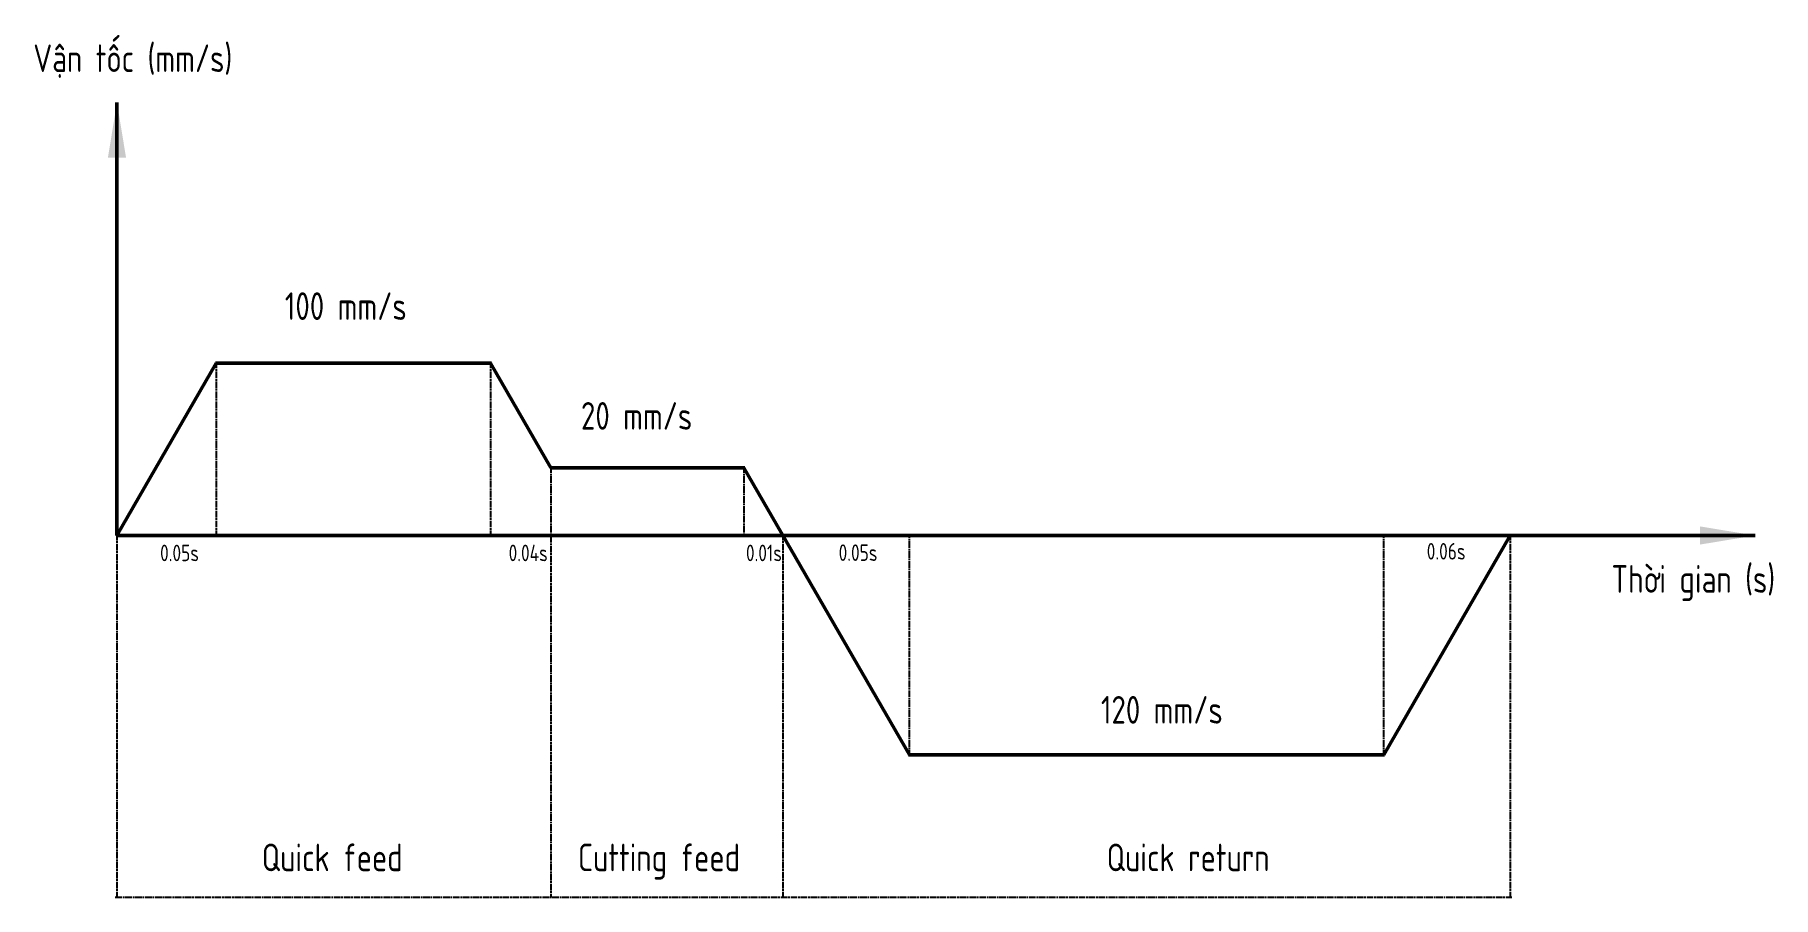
# Model space of a CAD drawing. Header units: millimetres. Extents: x 28661 to 31811, y 42282 to 43843.
import ezdxf

# ---------------------------------------------------------------- set-up
doc = ezdxf.new("R2010")
doc.units = ezdxf.units.MM
doc.linetypes.add('AM_ISO08W050', pattern=[18, 12, -1.5, 3, -1.5])
doc.layers.add('AM_0', color=7, linetype='Continuous', lineweight=50)
doc.layers.add('AM_7', color=4, linetype='AM_ISO08W050', lineweight=25)
doc.styles.add('Custom', font='tcvn+7284-2003r.ttf', dxfattribs={"width": 0.8, "height": 3.5})
doc.styles.get("Standard").update_dxf_attribs({"font": 'ISOCP.SHX'})
doc.dimstyles.new('AM_ISO$7', dxfattribs={"dimtxt": 3.5, "dimasz": 3.5, "dimexe": 1, "dimexo": 1, "dimgap": 1.5, "dimtad": 1, "dimdsep": 46, "dimtxsty": 'Standard', "dimcen": 0, "dimclrd": 256, "dimclre": 256, "dimclrt": 2, "dimadec": 0, "dimazin": 2, "dimtp": 0.1, "dimtm": 0.1, "dimtfac": 0.71, "dimtdec": 3, "dimtmove": 0, "dimatfit": 3, "dimfxl": 1, "dimlwd": -1, "dimlwe": -1, "dimarcsym": 1})

msp = doc.modelspace()

# ---------------------------------------------------------------- linework, layer by layer
at = {"layer": 'AM_0'}
for p, q in [((28809.6, 42936.8), (28989.6, 43248.6)), ((28989.6, 43248.6), (29486.5, 43248.6)), ((29486.5, 43248.6), (29596, 43059.1)), ((29596, 43059.1), (29946, 43059.1)), ((29946, 43059.1), (30246, 42539.4)), ((31105.4, 42539.4), (31334.8, 42936.8)), ((30246, 42539.4), (31105.4, 42539.4))]:
    msp.add_line(p, q, dxfattribs=at)
at = {"layer": 'AM_7'}
for p, q in [((28989.6, 43251.6), (28989.6, 42933.8)), ((29486.5, 43251.6), (29486.5, 42933.8)), ((29596, 43062.1), (29596, 42281.8)), ((29946, 43062.1), (29946, 42933.8)), ((28809.6, 42939.8), (28809.6, 42281.8)), ((30016.5, 42939.8), (30016.5, 42281.8)), ((30246, 42536.4), (30246, 42939.8)), ((31105.4, 42536.4), (31105.4, 42939.8)), ((31334.8, 42939.8), (31334.8, 42281.8)), ((28806.6, 42281.8), (31337.8, 42281.8))]:
    msp.add_line(p, q, dxfattribs=at)

# ---------------------------------------------------------------- texts
at = {"layer": 'AM_0', "attachment_point": 1, "style": 'Custom'}
for s, insert, char_height, width in [('Vận tốc (mm/s)', (28657.9, 43826), 50, 374.221), ('100 mm/s', (29113.8, 43377.1), 50, 274.66), ('20 mm/s', (29650.5, 43178.4), 50, 274.66), ('0.05s', (28887.7, 42920.2), 30, 120.773), ('0.04s', (29519.4, 42920.2), 30, 120.773), ('0.01s', (29949.5, 42920.2), 30, 120.773), ('0.05s', (30117.5, 42920.7), 30, 120.773), ('0.06s', (31183.4, 42923.2), 30, 120.773), ('Thời gian (s)', (31518.2, 42883.1), 50, 331.168), ('120 mm/s', (30592.9, 42646.1), 50, 274.66), ('Quick feed', (29071.9, 42378.9), 50, 274.66), ('Cutting feed', (29645, 42378.9), 50, 318.973), ('Quick return', (30603.2, 42378.9), 50, 324.186)]:
    msp.add_mtext(s, dxfattribs=dict(at, insert=insert, char_height=char_height, width=width))

# ---------------------------------------------------------------- leaders
at = {"layer": 'AM_0'}
for points in [[(28809.6, 43720.9), (28809.6, 42936.8)], [(31778.6, 42936.8), (28809.6, 42936.8)]]:
    msp.add_leader(points, dimstyle='AM_ISO$7', override={"dimasz": 100, "dimgap": 1.5, "dimtad": 0}, dxfattribs=at)

doc.saveas('drawing.dxf')
